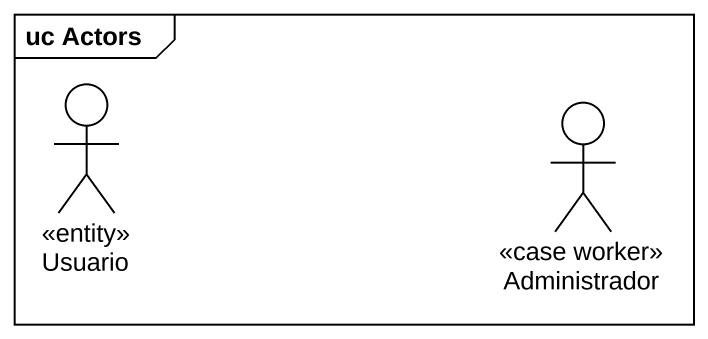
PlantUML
@startuml
mainframe uc Actors
actor Usuario <<entity>>
actor Administrador <<case worker>>
@enduml
